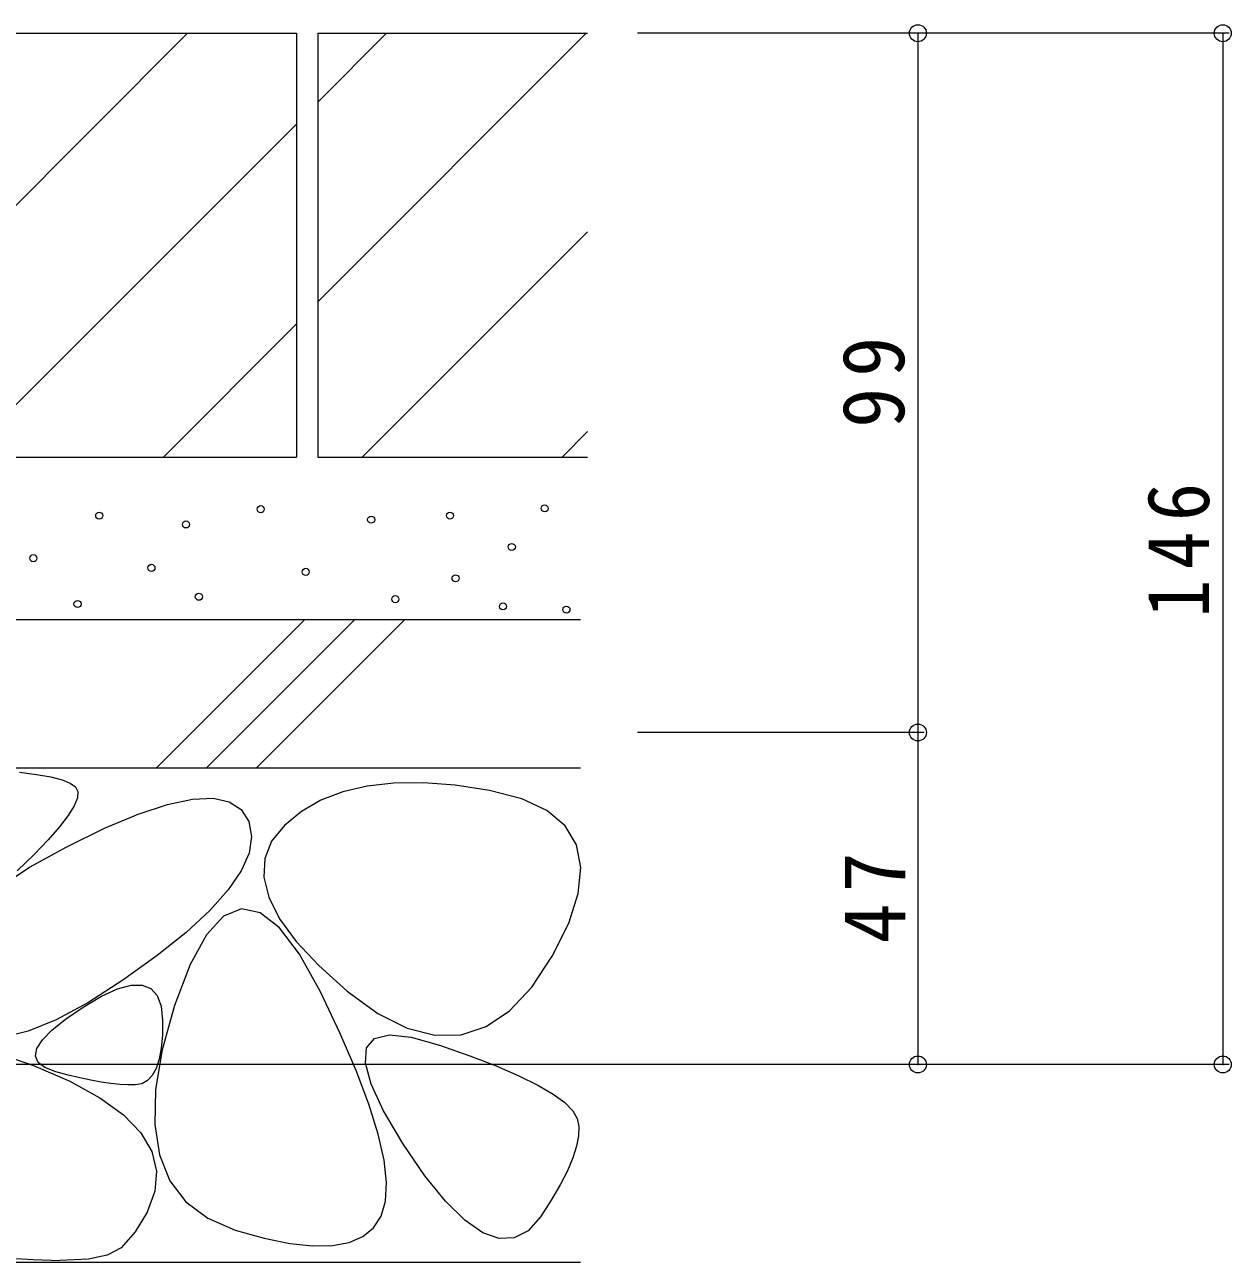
# Model space of a CAD drawing. Units: millimetres at full size, sheet at 1:3. Extents: x -1082 to 1176, y -818 to 815.
# Drawn here: x 867.7 to 1038.4, y -477.6 to -302.4 of the extents above; entities that cross this region are included whole.
import ezdxf

# ---------------------------------------------------------------- set-up
doc = ezdxf.new("R2010")
doc.units = ezdxf.units.MM
doc.header["$LTSCALE"] = 3
doc.header["$PDMODE"] = 32
doc.header["$PDSIZE"] = 2.4
doc.layers.add('B-4', color=7, linetype='Continuous', lineweight=9)
doc.layers.add('B-E', color=2, linetype='Continuous', lineweight=9)
doc.styles.add('ＭＳ ゴシック', font='')
doc.styles.get('ＭＳ ゴシック').set_extended_font_data('MS Gothic')

msp = doc.modelspace()

# ---------------------------------------------------------------- linework, layer by layer
at = {"layer": 'B-4'}
for p, q in [((1038.14, -303.606), (954.403, -303.606)), ((994.093, -303.606), (994.093, -402.606)), ((1037.24, -303.606), (1037.24, -449.606)), ((994.993, -402.606), (954.403, -402.606)), ((994.093, -402.606), (994.093, -449.606)), ((1038.14, -449.606), (787.129, -449.606))]:
    msp.add_line(p, q, dxfattribs=at)
for p in [(994.093, -303.606), (1037.24, -303.606), (994.093, -402.606), (994.093, -449.606), (1037.24, -449.606)]:
    msp.add_point(p, dxfattribs=at)
at = {"layer": 'B-E'}
for p, q in [((796.129, -303.606), (906.129, -303.606)), ((830.722, -363.606), (890.722, -303.606)), ((906.129, -303.606), (906.129, -363.606)), ((909.129, -313.346), (918.869, -303.606)), ((909.129, -303.606), (909.129, -363.606)), ((909.129, -303.606), (947.329, -303.606)), ((909.129, -341.631), (947.154, -303.606)), ((859.007, -363.606), (906.129, -316.484)), ((915.438, -363.606), (947.329, -331.715)), ((887.291, -363.606), (906.129, -344.768)), ((943.722, -363.606), (947.329, -359.999)), ((909.129, -363.606), (947.329, -363.606)), ((793.129, -386.606), (946.329, -386.606)), ((886.316, -407.606), (907.316, -386.606)), ((893.387, -407.606), (914.387, -386.606)), ((900.458, -407.606), (921.458, -386.606)), ((781.129, -407.606), (946.329, -407.606)), ((772.129, -477.606), (946.329, -477.606))]:
    msp.add_line(p, q, dxfattribs=at)
for points in [[(796.129, -303.606), (796.129, -363.606), (906.129, -363.606)], [(866.904, -408.242), (869.35, -408.543), (871.368, -408.901), (872.957, -409.313), (874.118, -409.781), (874.851, -410.304), (875.176, -410.971), (875.113, -411.873), (874.662, -413.007), (873.824, -414.376), (872.598, -415.977), (870.985, -417.813), (868.984, -419.882), (866.595, -422.184)], [(863.978, -424.552), (868.361, -421.677), (873.605, -418.774), (878.975, -416.167), (883.73, -414.178), (887.873, -412.807), (891.401, -412.054), (894.317, -411.919), (896.618, -412.402), (898.307, -413.503), (899.381, -415.222), (899.775, -417.348), (899.42, -419.668), (898.317, -422.184), (896.465, -424.894), (893.865, -427.8), (890.516, -430.9), (886.419, -434.196), (881.573, -437.686), (876.603, -440.881), (872.132, -443.29), (868.161, -444.913), (864.689, -445.75)], [(854.202, -474.003), (851.969, -471.61), (850.182, -468.807), (848.84, -465.595), (847.944, -461.973), (847.493, -457.942), (847.628, -454.107), (848.489, -451.075), (850.076, -448.845), (852.389, -447.418), (855.428, -446.793), (859.193, -446.971), (863.684, -447.951), (868.901, -449.734), (874.035, -451.97), (878.276, -454.309), (881.625, -456.752), (884.081, -459.298), (885.645, -461.948), (886.316, -464.701), (886.095, -467.558), (884.981, -470.518)], [(884.981, -470.518), (883.282, -473.282), (881.303, -475.549)], [(881.303, -475.549), (879.343, -476.598), (876.674, -477.164), (872.63, -477.367)], [(862.438, -476.679), (865.511, -477.043), (868.909, -477.205), (872.63, -477.367)]]:
    msp.add_lwpolyline(points, dxfattribs=at)
for points in [[(913.301, -439.222), (917.64, -442.389), (921.776, -444.475), (925.71, -445.479), (929.441, -445.402), (932.97, -444.243), (936.296, -442.003), (939.42, -438.681), (942.341, -434.278), (944.67, -429.585), (946.016, -425.395), (946.38, -421.707), (945.761, -418.522), (944.16, -415.839), (941.576, -413.659), (938.01, -411.981), (933.461, -410.806), (928.597, -410.075), (924.086, -409.729), (919.928, -409.769), (916.121, -410.194), (912.668, -411.005), (909.566, -412.201), (906.818, -413.783), (904.421, -415.75), (902.617, -418.007), (901.646, -420.457), (901.508, -423.101), (902.201, -425.938), (903.728, -428.969), (906.086, -432.193), (909.278, -435.611)], [(918.11, -471.078), (918.731, -468.975), (918.869, -466.338), (918.521, -463.167), (917.69, -459.462), (916.373, -455.223), (914.573, -450.45), (912.287, -445.143), (909.518, -439.302), (906.56, -433.988), (903.71, -430.263), (900.968, -428.126), (898.334, -427.578), (895.808, -428.618), (893.39, -431.247), (891.08, -435.464), (888.878, -441.27), (887.132, -447.541), (886.193, -453.156), (886.058, -458.113), (886.73, -462.414), (888.206, -466.057), (890.489, -469.044), (893.576, -471.373), (897.469, -473.046), (901.551, -474.191), (905.204, -474.939), (908.427, -475.289), (911.222, -475.242), (913.587, -474.797), (915.524, -473.955), (917.031, -472.715)], [(883.305, -452.511), (882.255, -452.511), (881.103, -452.444), (879.85, -452.31), (878.494, -452.109), (877.037, -451.842), (875.479, -451.507), (873.818, -451.107), (872.056, -450.639), (870.531, -450.057), (869.579, -449.315), (869.201, -448.412), (869.398, -447.347), (870.169, -446.122), (871.514, -444.735), (873.433, -443.188), (875.926, -441.479), (878.534, -439.943), (880.799, -438.913), (882.721, -438.388), (884.299, -438.37), (885.533, -438.857), (886.424, -439.849), (886.971, -441.348), (887.175, -443.352), (887.143, -445.47), (886.981, -447.31), (886.691, -448.872), (886.272, -450.156), (885.724, -451.162), (885.047, -451.889), (884.24, -452.339)], [(945.852, -457.235), (946.075, -458.378), (946.048, -459.693), (945.772, -461.178), (945.246, -462.835), (944.471, -464.663), (943.446, -466.662), (942.172, -468.832), (940.648, -471.173), (938.902, -473.135), (936.959, -474.165), (934.821, -474.264), (932.487, -473.433), (929.956, -471.67), (927.23, -468.976), (924.308, -465.351), (921.19, -460.795), (918.458, -456.184), (916.692, -452.392), (915.892, -449.42), (916.059, -447.268), (917.193, -445.935), (919.294, -445.423), (922.361, -445.73), (926.394, -446.857), (930.651, -448.364), (934.386, -449.811), (937.6, -451.198), (940.293, -452.526), (942.464, -453.793), (944.115, -455), (945.244, -456.148)]]:
    msp.add_lwpolyline(points, close=True, dxfattribs=at)
at = {"layer": 'B-E', "color": 7}
for centre in [(878.208, -371.902), (901.067, -370.992), (927.85, -371.902), (941.27, -370.878), (890.49, -373.153), (916.705, -372.47), (936.607, -376.337), (868.882, -377.929), (885.6, -379.294), (907.436, -379.863), (928.646, -380.772), (892.31, -383.388), (920.117, -383.729), (875.137, -384.412), (935.356, -384.753), (944.341, -385.208)]:
    msp.add_circle(centre, 0.5, dxfattribs=at)

# ---------------------------------------------------------------- texts
at = {"layer": 'B-4', "color": 2, "char_height": 8.798, "attachment_point": 7, "rotation": 90, "style": 'ＭＳ ゴシック'}
for s, insert in [('\\T1.27;\\W0.95;99', (992.293, -359.481)), ('\\T1.27;\\W0.9;146', (1035.44, -386.356)), ('\\T1.27;\\W0.95;47', (992.293, -432.481))]:
    msp.add_mtext(s, dxfattribs=dict(at, insert=insert))

doc.saveas('drawing.dxf')
